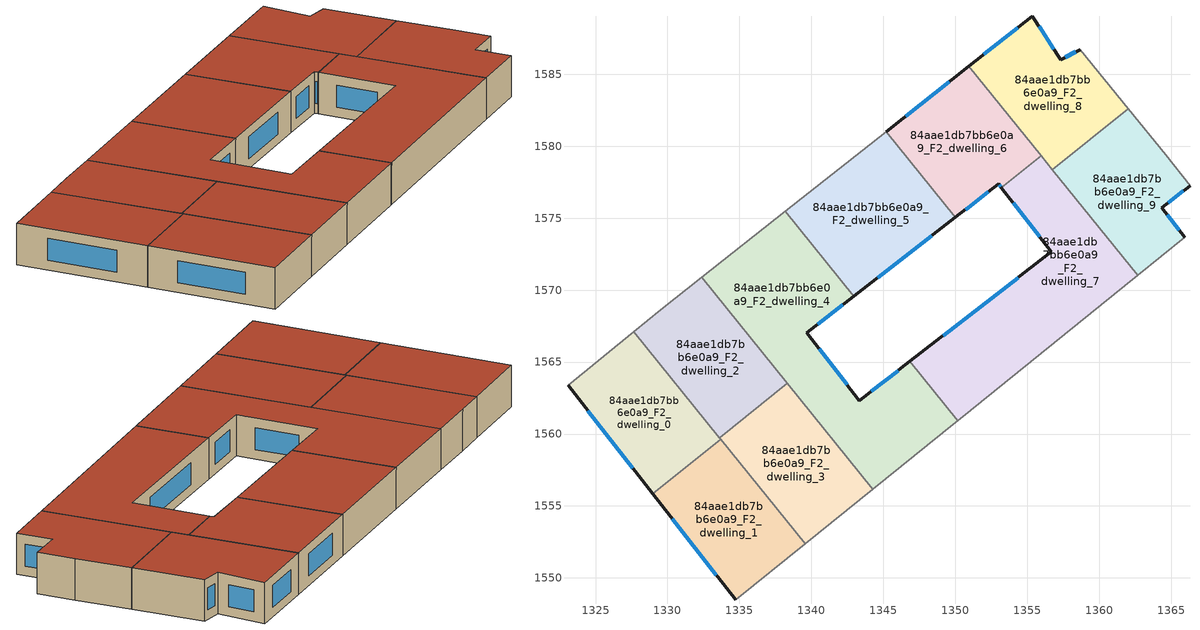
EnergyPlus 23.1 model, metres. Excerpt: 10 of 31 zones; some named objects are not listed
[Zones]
84aae1db7bb6e0a9_F2_dwelling_0
 floor to 84aae1db7bb6e0a9_F1_dwelling_0 (EU_floor_Construction): 1327.66,1567.11 1333.69,1559.64 1328.98,1555.84 1323.09,1563.38 z6
 wall outside (EU_wall_Construction): 1323.09,1563.38 1328.98,1555.84 z6:9
 wall to 84aae1db7bb6e0a9_F2_dwelling_1 (EU_wall_Construction): 1328.98,1555.84 1333.69,1559.64 z6:9
 wall adiabatic (EU_wall_Construction): 1327.66,1567.11 1323.09,1563.38 z6:9
 wall to 84aae1db7bb6e0a9_F2_dwelling_2 (EU_wall_Construction): 1333.61,1559.73 1327.66,1567.11 z6:9
 wall to 84aae1db7bb6e0a9_F2_dwelling_3 (EU_wall_Construction): 1333.69,1559.64 1333.61,1559.73 z6:9
 window (EU_Window_Construction): 1324.47,1561.61 1327.6,1557.61 z6.7:8.3
 roof outside (EU_roof_Construction): 1333.69,1559.64 1327.66,1567.11 1323.09,1563.38 1328.98,1555.84 z9
84aae1db7bb6e0a9_F2_dwelling_1
 floor to 84aae1db7bb6e0a9_F1_dwelling_1 (EU_floor_Construction): 1333.69,1559.64 1339.57,1552.36 1334.74,1548.46 1328.98,1555.84 z6
 wall outside (EU_wall_Construction): 1328.98,1555.84 1334.74,1548.46 z6:9
 wall adiabatic (EU_wall_Construction): 1334.74,1548.46 1339.57,1552.36 z6:9
 wall to 84aae1db7bb6e0a9_F2_dwelling_3 (EU_wall_Construction): 1339.57,1552.36 1333.69,1559.64 z6:9
 window (EU_Window_Construction): 1330.33,1554.11 1333.39,1550.2 z6.7:8.3
 roof outside (EU_roof_Construction): 1339.57,1552.36 1333.69,1559.64 1328.98,1555.84 1334.74,1548.46 z9
84aae1db7bb6e0a9_F2_dwelling_2
 floor to 84aae1db7bb6e0a9_F1_dwelling_2 (EU_floor_Construction): 1332.39,1570.89 1338.32,1563.53 1333.61,1559.74 1327.66,1567.11 1329.53,1568.63 z6
 wall adiabatic (EU_wall_Construction): 1332.39,1570.89 1329.53,1568.63 1327.66,1567.11 z6:9
 wall to 84aae1db7bb6e0a9_F2_dwelling_3 (EU_wall_Construction): 1333.61,1559.74 1338.32,1563.53 z6:9
 wall to 84aae1db7bb6e0a9_F2_dwelling_4 (EU_wall_Construction): 1338.32,1563.53 1332.39,1570.89 z6:9
 roof outside (EU_roof_Construction): 1338.32,1563.53 1332.39,1570.89 1329.53,1568.63 1327.66,1567.11 1333.61,1559.74 z9
84aae1db7bb6e0a9_F2_dwelling_3
 floor to 84aae1db7bb6e0a9_F1_dwelling_3 (EU_floor_Construction): 1338.32,1563.53 1344.28,1556.16 1339.57,1552.36 1333.61,1559.74 z6
 wall adiabatic (EU_wall_Construction): 1339.57,1552.36 1344.28,1556.16 z6:9
 wall to 84aae1db7bb6e0a9_F2_dwelling_4 (EU_wall_Construction): 1344.28,1556.16 1338.32,1563.53 z6:9
 roof outside (EU_roof_Construction): 1344.28,1556.16 1338.32,1563.53 1333.61,1559.74 1339.57,1552.36 z9
84aae1db7bb6e0a9_F2_dwelling_4
 floor to 84aae1db7bb6e0a9_F1_dwelling_4 (EU_floor_Construction): 1342.95,1569.58 1339.67,1567.05 1343.34,1562.33 1346.85,1565.04 1350.18,1560.93 1350.03,1560.81 1344.28,1556.16 1332.39,1570.89 1338.19,1575.48 z6
 wall outside (EU_wall_Construction): 1346.85,1565.04 1343.34,1562.33 1339.67,1567.05 1342.95,1569.58 z6:9
 wall to 84aae1db7bb6e0a9_F2_dwelling_7 (EU_wall_Construction): 1350.18,1560.93 1346.85,1565.04 z6:9
 wall adiabatic (EU_wall_Construction): 1344.28,1556.16 1350.03,1560.81 1350.18,1560.93 / 1338.19,1575.48 1332.39,1570.89 z6:9
 wall to 84aae1db7bb6e0a9_F2_dwelling_5 (EU_wall_Construction): 1342.95,1569.58 1338.19,1575.48 z6:9
 window (EU_Window_Construction): 1340.44,1567.64 1342.18,1568.99 / 1342.48,1563.44 1340.53,1565.94 / 1346.03,1564.41 1344.17,1562.97 z6.7:8.3
 roof outside (EU_roof_Construction): 1350.03,1560.81 1350.18,1560.93 1346.85,1565.04 1343.34,1562.33 1339.67,1567.05 1342.95,1569.58 1338.19,1575.48 1332.39,1570.89 1344.28,1556.16 z9
84aae1db7bb6e0a9_F2_dwelling_5
 floor to 84aae1db7bb6e0a9_F1_dwelling_5 (EU_floor_Construction): 1345.21,1581.02 1350.02,1575.06 1342.95,1569.58 1338.19,1575.48 z6
 wall outside (EU_wall_Construction): 1342.95,1569.58 1350.02,1575.06 z6:9
 wall adiabatic (EU_wall_Construction): 1345.21,1581.02 1338.19,1575.48 z6:9
 wall to 84aae1db7bb6e0a9_F2_dwelling_6 (EU_wall_Construction): 1350.02,1575.06 1345.21,1581.02 z6:9
 window (EU_Window_Construction): 1344.61,1570.87 1348.36,1573.77 z6.7:8.3
 roof outside (EU_roof_Construction): 1350.02,1575.06 1345.21,1581.02 1338.19,1575.48 1342.95,1569.58 z9
84aae1db7bb6e0a9_F2_dwelling_6
 floor to 84aae1db7bb6e0a9_F1_dwelling_6 (EU_floor_Construction): 1350.95,1585.56 1355.96,1579.34 1353.21,1577.12 1353.01,1577.38 1350.02,1575.06 1345.21,1581.02 z6
 wall outside (EU_wall_Construction): 1350.02,1575.06 1353.01,1577.38 1353.21,1577.12 / 1350.95,1585.56 1345.21,1581.02 z6:9
 wall to 84aae1db7bb6e0a9_F2_dwelling_7 (EU_wall_Construction): 1353.21,1577.12 1355.96,1579.34 z6:9
 wall to 84aae1db7bb6e0a9_F2_dwelling_8 (EU_wall_Construction): 1355.96,1579.34 1350.95,1585.56 z6:9
 window (EU_Window_Construction): 1350.72,1575.6 1352.31,1576.83 / 1349.6,1584.49 1346.55,1582.09 / 1353.06,1577.32 1353.16,1577.18 z6.7:8.3
 roof outside (EU_roof_Construction): 1353.21,1577.12 1355.96,1579.34 1350.95,1585.56 1345.21,1581.02 1350.02,1575.06 1353.01,1577.38 z9
84aae1db7bb6e0a9_F2_dwelling_7
 floor to 84aae1db7bb6e0a9_F1_dwelling_7 (EU_floor_Construction): 1355.96,1579.34 1362.68,1571.02 1350.18,1560.93 1346.85,1565.04 1356.68,1572.66 1353.21,1577.12 z6
 wall outside (EU_wall_Construction): 1353.21,1577.12 1356.68,1572.66 1346.85,1565.04 z6:9
 wall adiabatic (EU_wall_Construction): 1350.18,1560.93 1362.68,1571.02 z6:9
 wall to 84aae1db7bb6e0a9_F2_dwelling_9 (EU_wall_Construction): 1362.68,1571.02 1356.75,1578.36 z6:9
 wall to 84aae1db7bb6e0a9_F2_dwelling_8 (EU_wall_Construction): 1356.75,1578.36 1355.96,1579.34 z6:9
 window (EU_Window_Construction): 1354.03,1576.07 1355.87,1573.71 / 1354.38,1570.87 1349.16,1566.83 z6.7:8.3
 roof outside (EU_roof_Construction): 1362.68,1571.02 1355.96,1579.34 1353.21,1577.12 1356.68,1572.66 1346.85,1565.04 1350.18,1560.93 z9
84aae1db7bb6e0a9_F2_dwelling_8
 floor to 84aae1db7bb6e0a9_F1_dwelling_8 (EU_floor_Construction): 1358.68,1586.72 1362.02,1582.61 1356.75,1578.36 1350.95,1585.56 1355.37,1589.05 1357.32,1586.02 z6
 wall outside (EU_wall_Construction): 1358.68,1586.72 1357.32,1586.02 1355.37,1589.05 1350.95,1585.56 z6:9
 wall to 84aae1db7bb6e0a9_F2_dwelling_9 (EU_wall_Construction): 1356.75,1578.36 1362.02,1582.61 z6:9
 wall adiabatic (EU_wall_Construction): 1362.02,1582.61 1358.68,1586.72 z6:9
 window (EU_Window_Construction): 1354.33,1588.23 1351.98,1586.38 / 1356.86,1586.73 1355.82,1588.34 / 1358.36,1586.56 1357.64,1586.19 z6.7:8.3
 roof outside (EU_roof_Construction): 1362.02,1582.61 1358.68,1586.72 1357.32,1586.02 1355.37,1589.05 1350.95,1585.56 1356.75,1578.36 z9
84aae1db7bb6e0a9_F2_dwelling_9
 floor to 84aae1db7bb6e0a9_F1_dwelling_9 (EU_floor_Construction): 1364.61,1579.42 1366.32,1577.26 1364.35,1575.72 1365.96,1573.66 1362.68,1571.02 1356.75,1578.36 1362.02,1582.61 z6
 wall outside (EU_wall_Construction): 1365.96,1573.66 1364.35,1575.72 1366.32,1577.26 z6:9
 wall adiabatic (EU_wall_Construction): 1362.68,1571.02 1365.96,1573.66 / 1366.32,1577.26 1364.61,1579.42 1362.02,1582.61 z6:9
 window (EU_Window_Construction): 1365.58,1574.15 1364.73,1575.23 / 1364.81,1576.08 1365.85,1576.9 z6.7:8.3
 roof outside (EU_roof_Construction): 1365.96,1573.66 1364.35,1575.72 1366.32,1577.26 1364.61,1579.42 1362.02,1582.61 1356.75,1578.36 1362.68,1571.02 z9
[Building]
EU S2 Campaign: North Axis=0; Terrain=City; Solar Distribution=FullExterior
[Site:Location]
Budapest.Ferenc.Liszt.Intl.AP: Latitude=47.437; Longitude=19.256; Time Zone=1; Elevation=185
[SizingPeriod:WeatherFileDays]
AnnualSizingPeriod: Begin Month=1; Begin Day of Month=1; End Month=12; End Day of Month=31; Day of Week for Start Day=Monday; Use Weather File Daylight Saving Period=No; Use Weather File Rain and Snow Indicators=No
[MATERIAL]
EU_InternalMass_Material: Roughness=MediumRough; Thickness=0.1; Conductivity=1; Density=1800; Specific Heat=900; Thermal Absorptance=0.9; Solar Absorptance=0.7; Visible Absorptance=0.7
[MATERIAL:NOMASS] Roughness=MediumRough; Thermal Absorptance=0.9; Solar Absorptance=0.7; Visible Absorptance=0.7
Name | Thermal Resistance
EU_wall_NoMass | 0.832559
EU_roof_NoMass | 1.39638
EU_floor_NoMass | 0.872794
[WINDOWMATERIAL:SIMPLEGLAZINGSYSTEM]
EU_Window_SimpleGlazing: UFactor=2.79869; Solar Heat Gain Coefficient=0.75; Visible Transmittance=0.75
[CONSTRUCTION]
EU_wall_Construction: EU_wall_NoMass
EU_roof_Construction: EU_roof_NoMass
EU_floor_Construction: EU_floor_NoMass
EU_Window_Construction: EU_Window_SimpleGlazing
EU_InternalMass_Construction: EU_InternalMass_Material
[ZONE] Type=1; Multiplier=1; Ceiling Height=autocalculate; Floor Area=autocalculate; Part of Total Floor Area=Yes
Name | Volume
84aae1db7bb6e0a9_F2_dwelling_0 | 171.988
84aae1db7bb6e0a9_F2_dwelling_1 | 171.984
84aae1db7bb6e0a9_F2_dwelling_2 | 171.982
84aae1db7bb6e0a9_F2_dwelling_3 | 172.002
84aae1db7bb6e0a9_F2_dwelling_4 | 347.019
84aae1db7bb6e0a9_F2_dwelling_5 | 204.282
84aae1db7bb6e0a9_F2_dwelling_6 | 171.992
84aae1db7bb6e0a9_F2_dwelling_7 | 308.68
84aae1db7bb6e0a9_F2_dwelling_8 | 171.986
84aae1db7bb6e0a9_F2_dwelling_9 | 172.006
[INTERNALMASS] Construction=EU_InternalMass_Construction
Name | Zone or ZoneList | Surface Area
84aae1db7bb6e0a9_F2_dwelling_0_EU_InternalMass | 84aae1db7bb6e0a9_F2_dwelling_0 | 57.3295
84aae1db7bb6e0a9_F2_dwelling_1_EU_InternalMass | 84aae1db7bb6e0a9_F2_dwelling_1 | 57.3281
84aae1db7bb6e0a9_F2_dwelling_2_EU_InternalMass | 84aae1db7bb6e0a9_F2_dwelling_2 | 57.3273
84aae1db7bb6e0a9_F2_dwelling_3_EU_InternalMass | 84aae1db7bb6e0a9_F2_dwelling_3 | 57.3338
84aae1db7bb6e0a9_F2_dwelling_4_EU_InternalMass | 84aae1db7bb6e0a9_F2_dwelling_4 | 115.676
84aae1db7bb6e0a9_F2_dwelling_5_EU_InternalMass | 84aae1db7bb6e0a9_F2_dwelling_5 | 68.0941
84aae1db7bb6e0a9_F2_dwelling_6_EU_InternalMass | 84aae1db7bb6e0a9_F2_dwelling_6 | 57.3307
84aae1db7bb6e0a9_F2_dwelling_7_EU_InternalMass | 84aae1db7bb6e0a9_F2_dwelling_7 | 102.891
84aae1db7bb6e0a9_F2_dwelling_8_EU_InternalMass | 84aae1db7bb6e0a9_F2_dwelling_8 | 57.3286
84aae1db7bb6e0a9_F2_dwelling_9_EU_InternalMass | 84aae1db7bb6e0a9_F2_dwelling_9 | 57.3355
[OTHEREQUIPMENT] Fuel Type=Electricity; Design Level Calculation Method=Watts/Area; Power per Zone Floor Area=1; Fraction Latent=0; Fraction Radiant=0; Fraction Lost=0; Carbon Dioxide Generation Rate=0; EndUse Subcategory=EU_Step8_InternalGains
Name | Zone or ZoneList or Space or SpaceList | Schedule
EU_Step8_InternalGain_84aae1db7bb6e0a9_F2_dwelling_0_f000 | 84aae1db7bb6e0a9_F2_dwelling_0 | EU_Step8_GainSchedule_84aae1db7bb6e0a9_F2_dwelling_0_f000
EU_Step8_InternalGain_84aae1db7bb6e0a9_F2_dwelling_1_f000 | 84aae1db7bb6e0a9_F2_dwelling_1 | EU_Step8_GainSchedule_84aae1db7bb6e0a9_F2_dwelling_1_f000
EU_Step8_InternalGain_84aae1db7bb6e0a9_F2_dwelling_2_f000 | 84aae1db7bb6e0a9_F2_dwelling_2 | EU_Step8_GainSchedule_84aae1db7bb6e0a9_F2_dwelling_2_f000
EU_Step8_InternalGain_84aae1db7bb6e0a9_F2_dwelling_3_f000 | 84aae1db7bb6e0a9_F2_dwelling_3 | EU_Step8_GainSchedule_84aae1db7bb6e0a9_F2_dwelling_3_f000
EU_Step8_InternalGain_84aae1db7bb6e0a9_F2_dwelling_4_f000 | 84aae1db7bb6e0a9_F2_dwelling_4 | EU_Step8_GainSchedule_84aae1db7bb6e0a9_F2_dwelling_4_f000
EU_Step8_InternalGain_84aae1db7bb6e0a9_F2_dwelling_5_f000 | 84aae1db7bb6e0a9_F2_dwelling_5 | EU_Step8_GainSchedule_84aae1db7bb6e0a9_F2_dwelling_5_f000
EU_Step8_InternalGain_84aae1db7bb6e0a9_F2_dwelling_6_f000 | 84aae1db7bb6e0a9_F2_dwelling_6 | EU_Step8_GainSchedule_84aae1db7bb6e0a9_F2_dwelling_6_f000
EU_Step8_InternalGain_84aae1db7bb6e0a9_F2_dwelling_7_f000 | 84aae1db7bb6e0a9_F2_dwelling_7 | EU_Step8_GainSchedule_84aae1db7bb6e0a9_F2_dwelling_7_f000
EU_Step8_InternalGain_84aae1db7bb6e0a9_F2_dwelling_8_f000 | 84aae1db7bb6e0a9_F2_dwelling_8 | EU_Step8_GainSchedule_84aae1db7bb6e0a9_F2_dwelling_8_f000
EU_Step8_InternalGain_84aae1db7bb6e0a9_F2_dwelling_9_f000 | 84aae1db7bb6e0a9_F2_dwelling_9 | EU_Step8_GainSchedule_84aae1db7bb6e0a9_F2_dwelling_9_f000
[ZONEVENTILATION:DESIGNFLOWRATE] Schedule=EU_AlwaysOn; Design Flow Rate Calculation Method=AirChanges/Hour; Air Changes per Hour=0.475469; Ventilation Type=Natural; Fan Pressure Rise=0; Fan Total Efficiency=1; Constant Term Coefficient=1; Temperature Term Coefficient=0; Velocity Term Coefficient=0; Velocity Squared Term Coefficient=0; Minimum Indoor Temperature=-100; Maximum Indoor Temperature=100; Delta Temperature=-100; Minimum Outdoor Temperature=-100; Maximum Outdoor Temperature=100; Maximum Wind Speed=40
Name | Zone or ZoneList or Space or SpaceList
EU_ConstantAir_84aae1db7bb6e0a9_F2_dwelling_0 | 84aae1db7bb6e0a9_F2_dwelling_0
EU_ConstantAir_84aae1db7bb6e0a9_F2_dwelling_1 | 84aae1db7bb6e0a9_F2_dwelling_1
EU_ConstantAir_84aae1db7bb6e0a9_F2_dwelling_2 | 84aae1db7bb6e0a9_F2_dwelling_2
EU_ConstantAir_84aae1db7bb6e0a9_F2_dwelling_3 | 84aae1db7bb6e0a9_F2_dwelling_3
EU_ConstantAir_84aae1db7bb6e0a9_F2_dwelling_4 | 84aae1db7bb6e0a9_F2_dwelling_4
EU_ConstantAir_84aae1db7bb6e0a9_F2_dwelling_5 | 84aae1db7bb6e0a9_F2_dwelling_5
EU_ConstantAir_84aae1db7bb6e0a9_F2_dwelling_6 | 84aae1db7bb6e0a9_F2_dwelling_6
EU_ConstantAir_84aae1db7bb6e0a9_F2_dwelling_7 | 84aae1db7bb6e0a9_F2_dwelling_7
EU_ConstantAir_84aae1db7bb6e0a9_F2_dwelling_8 | 84aae1db7bb6e0a9_F2_dwelling_8
EU_ConstantAir_84aae1db7bb6e0a9_F2_dwelling_9 | 84aae1db7bb6e0a9_F2_dwelling_9
[HVACTEMPLATE:ZONE:IDEALLOADSAIRSYSTEM] System Availability Schedule=EU_AlwaysOn; Maximum Heating Supply Air Temperature=50; Minimum Cooling Supply Air Temperature=13; Maximum Heating Supply Air Humidity Ratio=0.0156; Minimum Cooling Supply Air Humidity Ratio=0.0077; Heating Limit=NoLimit; Cooling Limit=NoLimit; Heating Availability Schedule=EU_AlwaysOn; Cooling Availability Schedule=EU_CoolingOff; Dehumidification Control Type=ConstantSensibleHeatRatio; Cooling Sensible Heat Ratio=0.7; Dehumidification Setpoint=60; Humidification Control Type=None; Humidification Setpoint=30; Outdoor Air Method=None; Outdoor Air Flow Rate per Person=0.00944; Outdoor Air Flow Rate per Zone Floor Area=0; Outdoor Air Flow Rate per Zone=0; Demand Controlled Ventilation Type=None; Outdoor Air Economizer Type=NoEconomizer; Heat Recovery Type=None; Sensible Heat Recovery Effectiveness=0.7; Latent Heat Recovery Effectiveness=0.65
Name | Template Thermostat
84aae1db7bb6e0a9_F2_dwelling_0 | EU_HeatOnly_84aae1db7bb6e0a9_F2_dwelling_0
84aae1db7bb6e0a9_F2_dwelling_1 | EU_HeatOnly_84aae1db7bb6e0a9_F2_dwelling_1
84aae1db7bb6e0a9_F2_dwelling_2 | EU_HeatOnly_84aae1db7bb6e0a9_F2_dwelling_2
84aae1db7bb6e0a9_F2_dwelling_3 | EU_HeatOnly_84aae1db7bb6e0a9_F2_dwelling_3
84aae1db7bb6e0a9_F2_dwelling_4 | EU_HeatOnly_84aae1db7bb6e0a9_F2_dwelling_4
84aae1db7bb6e0a9_F2_dwelling_5 | EU_HeatOnly_84aae1db7bb6e0a9_F2_dwelling_5
84aae1db7bb6e0a9_F2_dwelling_6 | EU_HeatOnly_84aae1db7bb6e0a9_F2_dwelling_6
84aae1db7bb6e0a9_F2_dwelling_7 | EU_HeatOnly_84aae1db7bb6e0a9_F2_dwelling_7
84aae1db7bb6e0a9_F2_dwelling_8 | EU_HeatOnly_84aae1db7bb6e0a9_F2_dwelling_8
84aae1db7bb6e0a9_F2_dwelling_9 | EU_HeatOnly_84aae1db7bb6e0a9_F2_dwelling_9
[SIZING:ZONE] Zone Cooling Design Supply Air Temperature Input Method=SupplyAirTemperature; Zone Cooling Design Supply Air Temperature=13; Zone Heating Design Supply Air Temperature Input Method=SupplyAirTemperature; Zone Heating Design Supply Air Temperature=50; Zone Cooling Design Supply Air Humidity Ratio=0.008; Zone Heating Design Supply Air Humidity Ratio=0.008; Cooling Design Air Flow Method=DesignDay; Cooling Design Air Flow Rate=0; Cooling Minimum Air Flow per Zone Floor Area=0.000762; Cooling Minimum Air Flow=0; Cooling Minimum Air Flow Fraction=0.2; Heating Design Air Flow Method=DesignDay; Heating Design Air Flow Rate=0; Heating Maximum Air Flow per Zone Floor Area=0.002032; Heating Maximum Air Flow=0.141576; Heating Maximum Air Flow Fraction=0.3; Account for Dedicated Outdoor Air System=No; Dedicated Outdoor Air System Control Strategy=NeutralSupplyAir; Dedicated Outdoor Air Low Setpoint Temperature for Design=autosize; Dedicated Outdoor Air High Setpoint Temperature for Design=autosize; Zone Load Sizing Method=Sensible Load Only No Latent Load; Zone Latent Cooling Design Supply Air Humidity Ratio Input Method=HumidityRatioDifference; Zone Cooling Design Supply Air Humidity Ratio Difference=0.005; Zone Latent Heating Design Supply Air Humidity Ratio Input Method=HumidityRatioDifference; Zone Humidification Design Supply Air Humidity Ratio Difference=0.005
84aae1db7bb6e0a9_F2_dwelling_0; 84aae1db7bb6e0a9_F2_dwelling_1; 84aae1db7bb6e0a9_F2_dwelling_2; 84aae1db7bb6e0a9_F2_dwelling_3; 84aae1db7bb6e0a9_F2_dwelling_4; 84aae1db7bb6e0a9_F2_dwelling_5; 84aae1db7bb6e0a9_F2_dwelling_6; 84aae1db7bb6e0a9_F2_dwelling_7; 84aae1db7bb6e0a9_F2_dwelling_8; 84aae1db7bb6e0a9_F2_dwelling_9
[SCHEDULE:CONSTANT]
Name | Hourly Value
EU_AlwaysOn | 1
EU_CoolingOff | 0
[SCHEDULE:FILE] Column Number=1; Rows to Skip at Top=0; Number of Hours of Data=8760; Column Separator=Comma; Interpolate to Timestep=No; Minutes per Item=60; Adjust Schedule for Daylight Savings=Yes
Name | File
EU_Step8_GainSchedule_84aae1db7bb6e0a9_F2_dwelling_0_f000 | ../../schedules/84aae1db7bb6e0a9/84aae1db7bb6e0a9_F2_dwelling_0_f000_gain.csv
EU_Step8_GainSchedule_84aae1db7bb6e0a9_F2_dwelling_1_f000 | ../../schedules/84aae1db7bb6e0a9/84aae1db7bb6e0a9_F2_dwelling_1_f000_gain.csv
EU_Step8_GainSchedule_84aae1db7bb6e0a9_F2_dwelling_2_f000 | ../../schedules/84aae1db7bb6e0a9/84aae1db7bb6e0a9_F2_dwelling_2_f000_gain.csv
EU_Step8_GainSchedule_84aae1db7bb6e0a9_F2_dwelling_3_f000 | ../../schedules/84aae1db7bb6e0a9/84aae1db7bb6e0a9_F2_dwelling_3_f000_gain.csv
EU_Step8_GainSchedule_84aae1db7bb6e0a9_F2_dwelling_4_f000 | ../../schedules/84aae1db7bb6e0a9/84aae1db7bb6e0a9_F2_dwelling_4_f000_gain.csv
EU_Step8_GainSchedule_84aae1db7bb6e0a9_F2_dwelling_5_f000 | ../../schedules/84aae1db7bb6e0a9/84aae1db7bb6e0a9_F2_dwelling_5_f000_gain.csv
EU_Step8_GainSchedule_84aae1db7bb6e0a9_F2_dwelling_6_f000 | ../../schedules/84aae1db7bb6e0a9/84aae1db7bb6e0a9_F2_dwelling_6_f000_gain.csv
EU_Step8_GainSchedule_84aae1db7bb6e0a9_F2_dwelling_7_f000 | ../../schedules/84aae1db7bb6e0a9/84aae1db7bb6e0a9_F2_dwelling_7_f000_gain.csv
EU_Step8_GainSchedule_84aae1db7bb6e0a9_F2_dwelling_8_f000 | ../../schedules/84aae1db7bb6e0a9/84aae1db7bb6e0a9_F2_dwelling_8_f000_gain.csv
EU_Step8_GainSchedule_84aae1db7bb6e0a9_F2_dwelling_9_f000 | ../../schedules/84aae1db7bb6e0a9/84aae1db7bb6e0a9_F2_dwelling_9_f000_gain.csv
